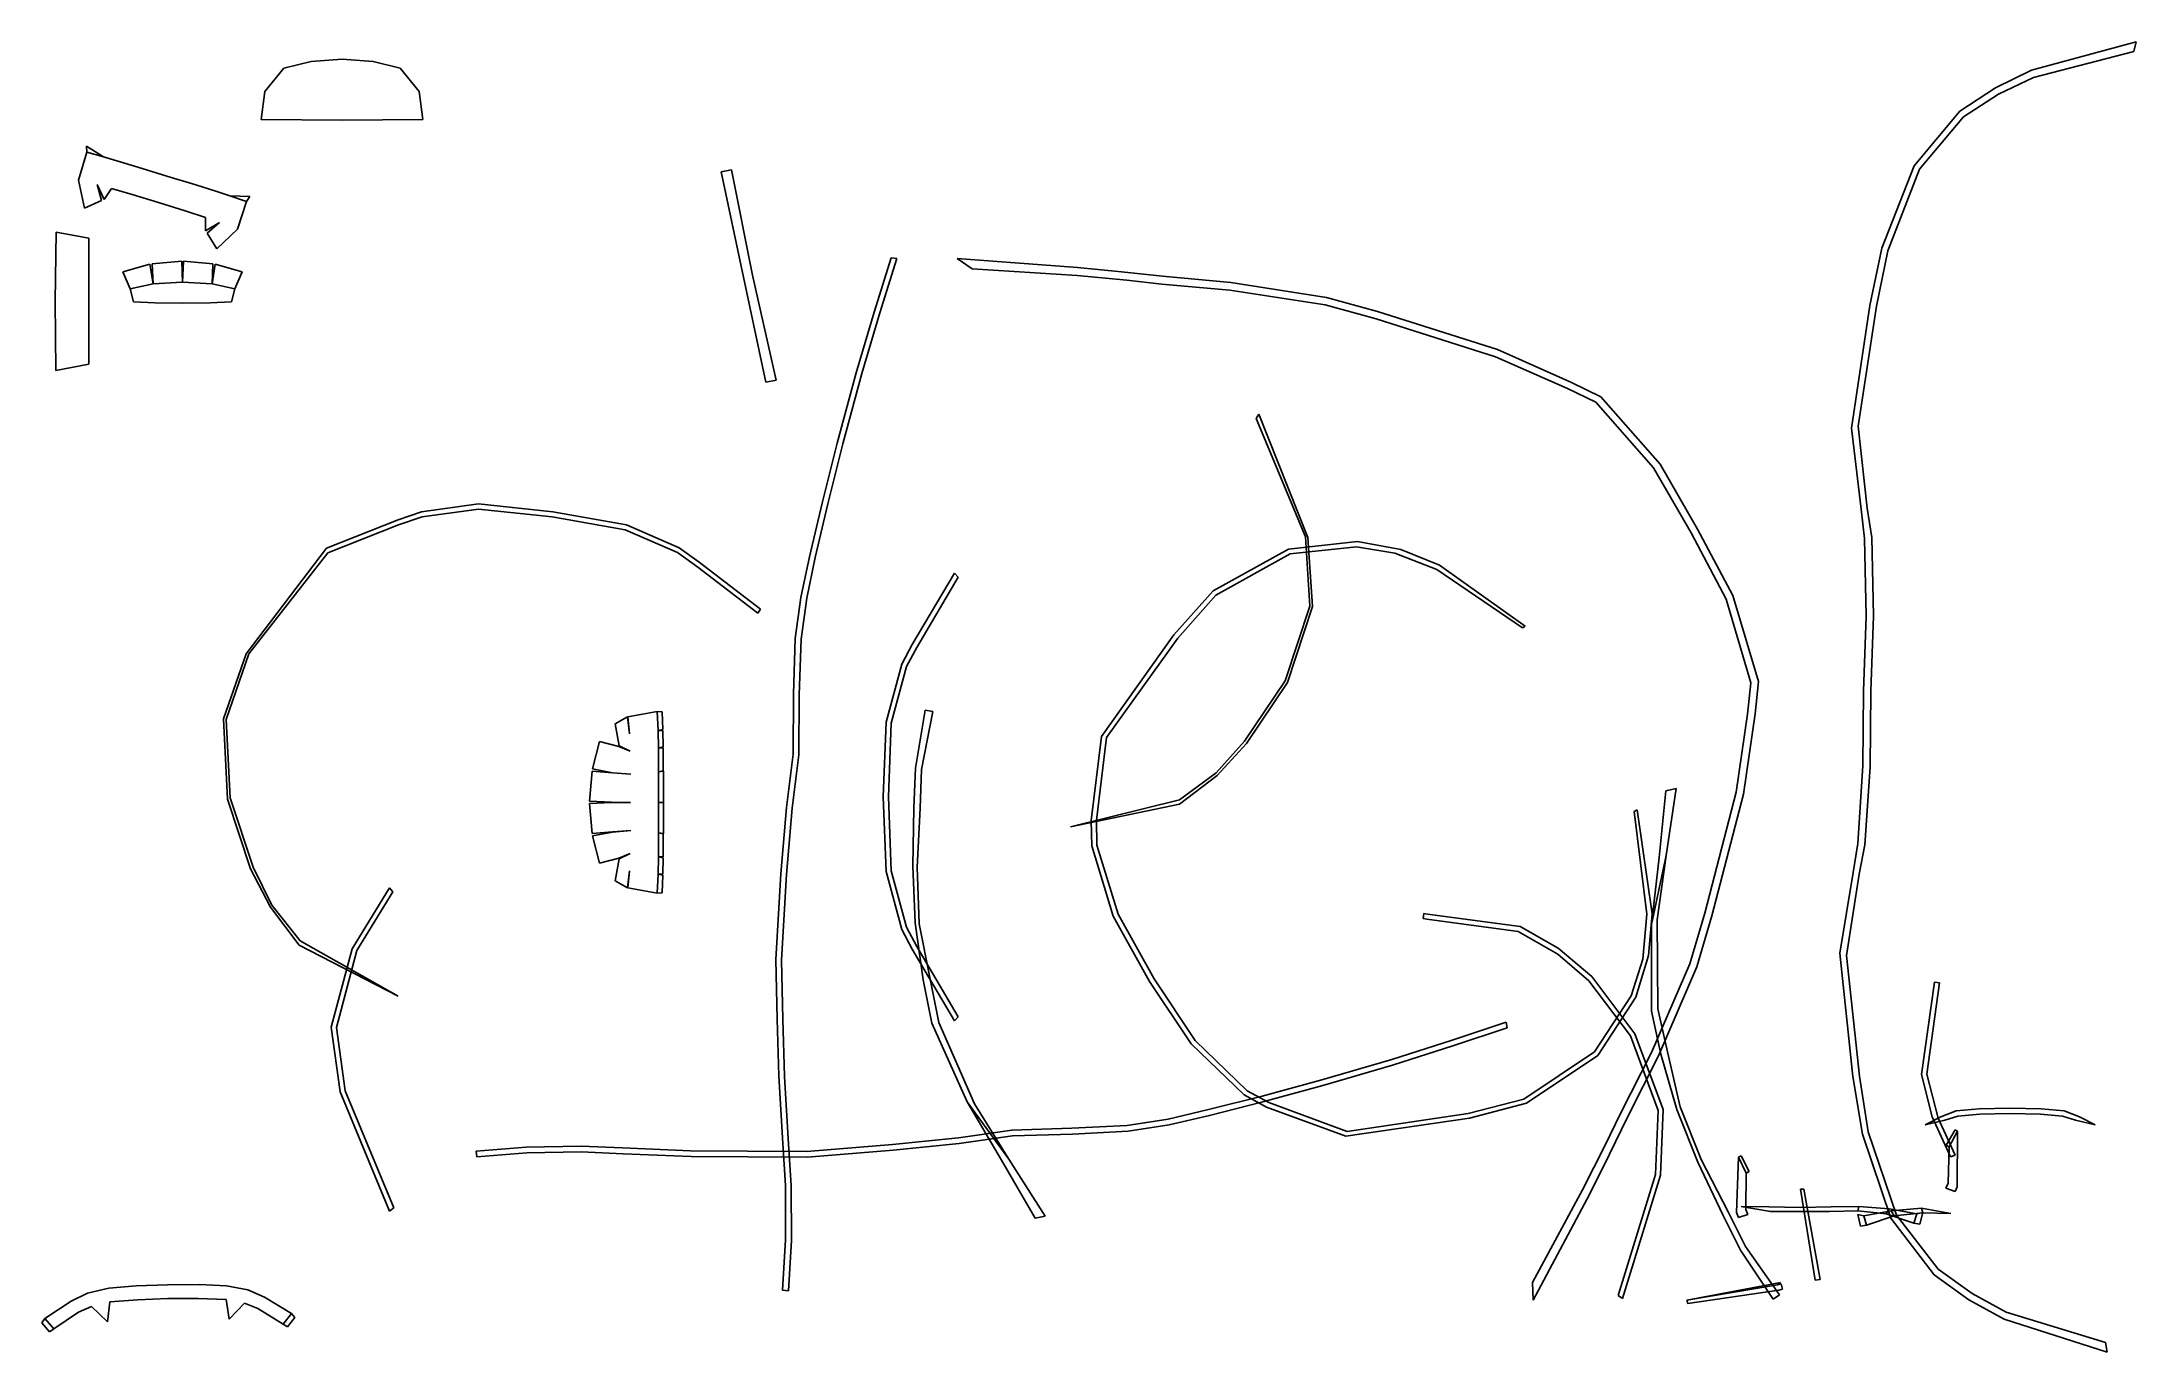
# Model space of a CAD drawing. Extents: x 23 to 1192, y 9 to 741.
import ezdxf

# ---------------------------------------------------------------- set-up
doc = ezdxf.new("R2010")
doc.units = 0

msp = doc.modelspace()

# ---------------------------------------------------------------- linework, layer by layer
at = {"layer": 'CutLine', "color": 8, "linetype": 'CONTINUOUS'}
for p, q in [((1191.717968, 740.808564), (1133.357493, 725.024531)), ((1190.514189, 735.433419), (1191.717968, 740.808564)), ((157.901967, 726.161363), (147.230042, 713.033291)), ((173.008593, 729.843152), (157.901967, 726.161363)), ((190.317549, 731.241211), (173.008593, 729.843152)), ((207.626504, 729.843158), (190.317549, 731.241211)), ((222.733131, 726.161373), (207.626504, 729.843158)), ((233.40506, 713.03329), (222.733131, 726.161373)), ((1133.357493, 725.024531), (1113.315541, 715.124599)), ((1134.428006, 720.997059), (1190.514189, 735.433419)), ((1113.315541, 715.124599), (1093.298615, 702.107216)), ((1114.889944, 711.608074), (1134.428006, 720.997059)), ((147.230042, 713.033291), (145.193313, 697.528215)), ((235.441631, 697.528215), (233.40506, 713.03329)), ((1093.298615, 702.107216), (1067.749867, 671.627549)), ((1095.349367, 698.900879), (1114.889944, 711.608074)), ((145.193313, 697.528215), (190.317391, 697.144231)), ((190.317391, 697.144231), (235.441631, 697.528215)), ((1070.840009, 669.803262), (1095.349367, 698.900879)), ((47.822774, 679.225036), (43.218574, 663.578606)), ((47.754523, 682.592182), (47.822774, 679.225036)), ((57.243098, 676.624269), (47.754523, 682.592182)), ((64.604396, 674.472798), (57.243098, 676.624269)), ((76.396432, 670.868851), (64.604396, 674.472798)), ((92.515965, 665.892083), (76.396432, 670.868851)), ((407.629515, 669.457522), (401.909984, 668.209309)), ((401.909984, 668.209309), (414.463797, 609.483757)), ((419.516425, 610.559993), (407.629515, 669.457522)), ((1067.749867, 671.627549), (1049.857952, 625.578507)), ((1053.068663, 624.070231), (1070.840009, 669.803262)), ((43.218574, 663.578606), (46.50708, 647.999556)), ((53.636292, 661.090624), (57.453942, 652.718235)), ((55.993736, 652.19603), (53.636292, 661.090624)), ((57.453942, 652.718235), (61.67833, 658.919831)), ((61.67833, 658.919831), (73.227958, 655.636313)), ((73.227958, 655.636313), (87.939049, 651.055679)), ((108.637863, 660.922987), (92.515965, 665.892083)), ((120.410773, 657.257597), (108.637863, 660.922987)), ((127.704988, 654.88811), (120.410773, 657.257597)), ((138.906644, 654.473457), (127.704988, 654.88811)), ((46.50708, 647.999556), (55.993736, 652.19603)), ((87.939049, 651.055679), (102.674417, 646.552643)), ((102.674417, 646.552643), (114.066693, 642.759019)), ((131.942931, 636.209138), (136.953356, 651.729919)), ((136.953356, 651.729919), (138.906644, 654.473457)), ((30.663137, 634.591176), (30.281244, 595.992974)), ((48.999465, 631.187541), (30.663137, 634.591176)), ((114.066693, 642.759019), (114.063168, 635.255709)), ((114.063168, 635.255709), (121.934063, 640.022054)), ((121.934063, 640.022054), (114.975468, 634.001507)), ((114.975468, 634.001507), (120.449506, 625.189964)), ((120.449506, 625.189964), (131.942931, 636.209138)), ((48.998929, 595.991142), (48.999465, 631.187541)), ((496.804659, 620.291666), (487.354673, 589.939829)), ((490.562894, 589.602658), (500.012403, 619.954567)), ((500.012403, 619.954567), (496.804659, 620.291666)), ((600.784825, 614.932261), (533.738966, 619.786821)), ((533.738966, 619.786821), (541.979468, 614.14672)), ((1049.857952, 625.578507), (1043.114249, 593.64041)), ((1046.718179, 593.304804), (1053.068663, 624.070231)), ((83.087973, 616.757659), (67.976643, 612.496987)), ((67.976643, 612.496987), (72.133323, 602.992756)), ((84.816625, 605.676395), (83.087973, 616.757659)), ((100.846458, 618.331191), (84.376457, 616.88304)), ((84.376457, 616.88304), (84.816625, 605.676395)), ((101.303308, 606.590121), (100.846458, 618.331191)), ((101.760399, 618.331181), (101.303308, 606.590121)), ((118.230528, 616.882653), (101.760399, 618.331181)), ((117.790286, 605.676261), (118.230528, 616.882653)), ((119.519128, 616.757242), (117.790286, 605.676261)), ((134.630302, 612.496311), (119.519128, 616.757242)), ((130.473353, 602.992269), (134.630302, 612.496311)), ((414.463797, 609.483757), (426.937262, 550.741087)), ((432.662971, 551.930938), (419.516425, 610.559993)), ((541.979468, 614.14672), (600.56655, 610.340909)), ((600.56655, 610.340909), (628.453707, 607.682471)), ((625.379739, 612.450675), (600.784825, 614.932261)), ((648.28103, 609.985423), (625.379739, 612.450675)), ((686.37551, 606.557028), (648.28103, 609.985423)), ((72.133323, 602.992756), (73.903768, 595.70131)), ((128.702538, 595.70053), (130.473353, 602.992269)), ((628.453707, 607.682471), (647.893834, 605.589836)), ((647.893834, 605.589836), (685.85909, 602.266171)), ((685.85909, 602.266171), (738.99831, 594.012689)), ((739.773378, 598.18403), (686.37551, 606.557028)), ((768.372838, 590.240234), (739.773378, 598.18403)), ((30.281244, 595.992974), (30.611244, 557.394757)), ((48.930492, 560.794576), (48.998929, 595.991142)), ((73.903768, 595.70131), (85.89598, 595.09932)), ((85.89598, 595.09932), (101.303308, 594.948784)), ((101.303308, 594.948784), (116.710315, 595.098884)), ((116.710315, 595.098884), (128.702538, 595.70053)), ((487.354673, 589.939829), (477.276442, 555.978114)), ((480.484302, 555.640835), (490.562894, 589.602658)), ((738.99831, 594.012689), (767.589296, 586.115026)), ((767.589296, 586.115026), (834.091047, 565.000764)), ((835.227335, 569.148327), (768.372838, 590.240234)), ((1043.114249, 593.64041), (1032.902313, 525.158935)), ((1036.597429, 526.188146), (1046.718179, 593.304804)), ((834.091047, 565.000764), (874.279037, 547.311061)), ((876.605601, 550.7237), (835.227335, 569.148327)), ((30.611244, 557.394757), (48.930492, 560.794576)), ((426.937262, 550.741087), (432.662971, 551.930938)), ((477.276442, 555.978114), (466.601812, 516.776778)), ((469.809746, 516.439824), (480.484302, 555.640835)), ((892.978132, 542.650501), (876.605601, 550.7237)), ((874.279037, 547.311061), (890.09792, 539.574166)), ((890.09792, 539.574166), (922.364041, 503.084835)), ((926.023288, 504.992023), (892.978132, 542.650501)), ((701.98555, 532.887404), (700.63704, 530.567505)), ((700.63704, 530.567505), (728.071486, 464.406344)), ((729.488797, 464.146382), (701.98555, 532.887404)), ((1041.609847, 480.540804), (1036.597429, 526.188146)), ((466.601812, 516.776778), (458.255954, 483.246397)), ((461.463857, 482.909287), (469.809746, 516.439824)), ((1032.902313, 525.158935), (1038.269399, 479.881465)), ((922.364041, 503.084835), (943.270652, 466.715352)), ((946.853607, 468.697115), (926.023288, 504.992023)), ((266.508527, 482.850261), (234.680868, 478.510566)), ((234.981876, 475.722712), (266.508523, 479.968554)), ((266.508523, 479.968554), (307.645993, 475.661479)), ((308.043503, 478.487737), (266.508527, 482.850261)), ((458.255954, 483.246397), (451.254703, 453.217377)), ((454.462899, 452.880094), (461.463857, 482.909287)), ((1038.269399, 479.881465), (1040.074961, 463.602889)), ((1044.161432, 464.146716), (1041.609847, 480.540804)), ((221.740067, 473.944341), (181.729123, 458.142856)), ((182.40984, 455.547219), (221.787129, 471.130589)), ((234.680868, 478.510566), (221.740067, 473.944341)), ((221.787129, 471.130589), (234.981876, 475.722712)), ((307.645993, 475.661479), (348.375375, 468.454089)), ((349.170263, 471.223996), (308.043503, 478.487737)), ((348.375375, 468.454089), (377.507721, 455.676659)), ((378.56609, 458.273285), (349.170263, 471.223996)), ((966.53005, 431.764114), (946.853607, 468.697115)), ((181.729123, 458.142856), (136.88392, 399.230579)), ((389.74544, 450.314776), (378.56609, 458.273285)), ((718.588776, 457.619138), (676.552166, 434.302733)), ((757.189974, 461.783343), (718.588776, 457.619138)), ((719.495848, 454.949555), (756.604769, 458.980603)), ((728.071486, 464.406344), (730.59522, 425.799557)), ((732.046968, 425.653409), (729.488797, 464.146382)), ((756.604769, 458.980603), (778.006431, 455.422076)), ((781.270093, 457.392647), (757.189974, 461.783343)), ((802.924899, 448.622465), (781.270093, 457.392647)), ((943.270652, 466.715352), (962.969874, 429.677806)), ((1040.074961, 463.602889), (1040.979997, 420.140866)), ((1045.061184, 420.459027), (1044.161432, 464.146716)), ((138.319098, 399.103133), (182.40984, 455.547219)), ((377.507721, 455.676659), (388.924049, 447.623311)), ((388.924049, 447.623311), (422.475933, 421.783741)), ((423.846139, 424.090893), (389.74544, 450.314776)), ((451.254703, 453.217377), (446.453578, 430.613697)), ((449.661641, 430.276625), (454.462899, 452.880094)), ((532.110357, 444.224238), (508.635171, 404.324758)), ((534.138755, 442.033802), (532.110357, 444.224238)), ((677.962475, 431.955491), (719.495848, 454.949555)), ((778.006431, 455.422076), (801.373489, 446.167827)), ((801.373489, 446.167827), (849.207781, 413.595236)), ((850.685338, 414.646062), (802.924899, 448.622465)), ((511.149364, 402.737883), (534.138755, 442.033802)), ((676.552166, 434.302733), (654.641519, 409.79558)), ((422.475933, 421.783741), (423.846139, 424.090893)), ((446.453578, 430.613697), (443.292902, 407.638095)), ((446.501136, 407.300947), (449.661641, 430.276625)), ((656.761016, 407.956225), (677.962475, 431.955491)), ((730.59522, 425.799557), (716.671068, 384.133506)), ((717.959132, 383.127731), (732.046968, 425.653409)), ((962.969874, 429.677806), (976.733927, 382.953865)), ((980.870543, 383.758973), (966.53005, 431.764114)), ((654.641519, 409.79558), (614.206918, 353.080364)), ((849.207781, 413.595236), (850.685338, 414.646062)), ((1040.979997, 420.140866), (1039.567865, 378.367931)), ((1043.648269, 378.277854), (1045.061184, 420.459027)), ((136.88392, 399.230579), (124.149866, 362.814989)), ((125.587986, 362.568531), (138.319098, 399.103133)), ((443.292902, 407.638095), (442.326955, 376.63956)), ((445.534844, 376.302388), (446.501136, 407.300947)), ((508.635171, 404.324758), (502.714203, 393.308875)), ((505.371249, 392.024676), (511.149364, 402.737883)), ((617.01567, 352.493145), (656.761016, 407.956225)), ((502.714203, 393.308875), (494.018478, 360.933721)), ((496.862927, 360.470746), (505.371249, 392.024676)), ((442.326955, 376.63956), (442.040506, 343.171293)), ((445.248573, 342.83411), (445.534844, 376.302388)), ((716.671068, 384.133506), (694.028382, 350.352982)), ((695.118003, 349.042629), (717.959132, 383.127731)), ((976.733927, 382.953865), (974.881595, 365.442068)), ((979.008834, 365.59937), (980.870543, 383.758973)), ((1039.567865, 378.367931), (1039.135205, 336.573536)), ((1043.198387, 336.075421), (1043.648269, 378.277854)), ((124.149866, 362.814989), (126.383153, 318.072173)), ((127.892688, 318.697944), (125.587986, 362.568531)), ((349.640642, 363.888261), (342.828642, 359.982531)), ((350.757524, 354.412199), (349.640642, 363.888261)), ((366.185159, 367.011962), (349.794624, 363.905144)), ((349.794624, 363.905144), (350.757524, 354.412199)), ((369.06744, 366.729692), (366.185159, 367.011962)), ((369.428663, 356.891568), (369.06744, 366.729692)), ((515.879264, 367.681777), (510.50083, 335.23429)), ((513.796638, 334.545615), (520.155723, 366.871305)), ((520.155723, 366.871305), (515.879264, 367.681777)), ((974.881595, 365.442068), (968.51032, 321.997714)), ((972.627625, 320.756235), (979.008834, 365.59937)), ((342.828642, 359.982531), (345.055895, 347.748293)), ((366.683611, 356.413753), (369.428663, 356.891568)), ((369.469812, 356.387194), (366.683611, 356.413753)), ((369.55085, 347.274476), (369.469812, 356.387194)), ((494.018478, 360.933721), (492.414161, 319.281117)), ((495.321339, 319.281117), (496.862927, 360.470746)), ((614.206918, 353.080364), (608.445925, 306.165757)), ((611.403757, 306.216027), (617.01567, 352.493145)), ((334.060388, 350.213334), (330.049886, 334.985422)), ((344.891862, 347.381542), (334.060388, 350.213334)), ((351.187033, 344.786011), (344.891862, 347.381542)), ((345.055895, 347.748293), (351.187033, 344.786011)), ((366.91143, 346.574403), (369.55085, 347.274476)), ((369.64163, 346.625874), (366.91143, 346.574403)), ((369.639557, 333.794077), (369.64163, 346.625874)), ((442.040506, 343.171293), (438.325536, 313.351872)), ((441.533264, 313.014779), (445.248573, 342.83411)), ((694.028382, 350.352982), (678.243234, 332.672625)), ((678.746604, 331.280094), (695.118003, 349.042629)), ((329.867786, 333.616934), (328.401891, 316.882273)), ((341.324803, 332.630847), (329.867786, 333.616934)), ((330.049886, 334.985422), (341.338039, 332.79152)), ((351.455807, 331.877169), (341.324803, 332.630847)), ((341.338039, 332.79152), (351.455807, 331.877169)), ((366.945152, 333.339761), (369.639557, 333.794077)), ((369.662913, 333.622603), (366.945152, 333.339761)), ((369.66733, 316.280169), (369.662913, 333.622603)), ((510.50083, 335.23429), (509.461305, 313.239633)), ((513.050086, 312.904849), (513.796638, 334.545615)), ((657.698, 315.168557), (678.746604, 331.280094)), ((678.243234, 332.672625), (657.835434, 317.669479)), ((1039.135205, 336.573536), (1036.313185, 293.19378)), ((1040.371683, 292.470152), (1043.198387, 336.075421)), ((126.383153, 318.072173), (139.30396, 279.129152)), ((140.703601, 280.101374), (127.892688, 318.697944)), ((328.401891, 316.882273), (340.771206, 316.349849)), ((340.771207, 316.114675), (328.401898, 315.58212)), ((340.771206, 316.349849), (351.418915, 316.232325)), ((351.418915, 316.232325), (340.771207, 316.114675)), ((366.945572, 316.232413), (369.66733, 316.280169)), ((369.66733, 316.184684), (366.945572, 316.232413)), ((369.663085, 298.84225), (369.66733, 316.184684)), ((492.414161, 319.281117), (494.018417, 277.628352)), ((496.862927, 278.091326), (495.321339, 319.281117)), ((657.835434, 317.669479), (596.888416, 302.522861)), ((929.295479, 322.705964), (925.487021, 285.471126)), ((935.021187, 323.895815), (929.295479, 322.705964)), ((929.379857, 286.603053), (935.021187, 323.895815)), ((968.51032, 321.997714), (951.056466, 254.442891)), ((954.967112, 252.914459), (972.627625, 320.756235)), ((328.401898, 315.58212), (329.867744, 298.847475)), ((438.325536, 313.351872), (435.231031, 276.369341)), ((438.439091, 276.032129), (441.533264, 313.014779)), ((509.461305, 313.239633), (508.890392, 280.56556)), ((511.268237, 280.047019), (513.050086, 312.904849)), ((596.888416, 302.522861), (657.698, 315.168557)), ((608.445925, 306.165757), (608.829431, 291.921093)), ((611.695451, 292.407463), (611.403757, 306.216027)), ((913.160025, 312.01711), (911.549328, 311.18137)), ((911.549328, 311.18137), (918.695093, 253.750174)), ((921.586366, 254.009896), (913.160025, 312.01711)), ((329.867744, 298.847475), (341.325007, 299.833686)), ((341.338243, 299.673028), (330.049852, 297.479013)), ((330.049852, 297.479013), (334.060781, 282.251146)), ((341.325007, 299.833686), (351.455984, 300.58748)), ((351.455984, 300.58748), (341.338243, 299.673028)), ((366.945346, 299.125064), (369.663085, 298.84225)), ((369.639733, 298.670787), (366.945346, 299.125064)), ((369.641941, 285.838996), (369.639733, 298.670787)), ((623.454414, 253.87326), (611.695451, 292.407463)), ((1036.313185, 293.19378), (1033.791073, 277.010586)), ((1037.099182, 276.204622), (1040.371683, 292.470152)), ((334.060781, 282.251146), (344.892223, 285.082879)), ((345.056256, 284.716157), (342.829099, 272.481847)), ((344.892223, 285.082879), (351.187033, 287.678471)), ((351.187033, 287.678471), (345.056256, 284.716157)), ((366.911774, 285.890262), (369.641941, 285.838996)), ((369.551214, 285.190409), (366.911774, 285.890262)), ((369.470268, 276.077552), (369.551214, 285.190409)), ((508.890392, 280.56556), (510.175845, 248.963611)), ((608.829431, 291.921093), (620.784252, 252.669826)), ((925.487021, 285.471126), (921.142842, 247.994128)), ((924.346612, 250.650427), (929.379857, 286.603053)), ((139.30396, 279.129152), (150.342743, 257.642587)), ((151.199405, 258.85039), (140.703601, 280.101374)), ((342.829099, 272.481847), (349.641113, 268.57631)), ((349.641113, 268.57631), (350.75796, 278.052331)), ((350.75796, 278.052331), (349.795151, 268.559422)), ((366.684068, 276.050949), (369.470268, 276.077552)), ((369.429123, 275.573148), (366.684068, 276.050949)), ((369.068041, 265.735103), (369.429123, 275.573148)), ((435.231031, 276.369341), (432.370902, 228.537268)), ((435.579143, 228.200237), (438.439091, 276.032129)), ((494.018417, 277.628352), (502.714202, 245.253197)), ((505.371227, 246.537236), (496.862927, 278.091326)), ((512.479938, 248.327653), (511.268237, 280.047019)), ((1033.791073, 277.010586), (1026.43161, 232.014081)), ((1030.077705, 230.822875), (1037.099182, 276.204622)), ((150.342743, 257.642587), (166.329763, 236.49924)), ((166.864881, 238.946167), (151.199405, 258.85039)), ((216.888646, 268.50304), (195.994901, 234.406722)), ((198.647372, 233.589451), (218.753898, 266.369196)), ((218.753898, 266.369196), (216.888646, 268.50304)), ((349.795151, 268.559422), (366.185718, 265.45265)), ((366.185718, 265.45265), (369.068041, 265.735103)), ((511.149339, 235.824168), (505.371227, 246.537236)), ((510.175845, 248.963611), (514.598933, 217.110835)), ((518.531286, 217.50632), (512.479938, 248.327653)), ((620.784252, 252.669826), (641.107534, 216.18096)), ((643.633004, 217.724361), (623.454414, 253.87326)), ((794.202857, 254.25697), (793.787568, 251.366814)), ((793.787568, 251.366814), (795.863091, 250.940674)), ((796.277459, 253.830762), (794.202857, 254.25697)), ((795.863091, 250.940674), (846.881665, 244.060001)), ((847.839358, 246.954461), (796.277459, 253.830762)), ((869.094753, 234.903381), (847.839358, 246.954461)), ((918.695093, 253.750174), (916.334244, 228.771846)), ((919.567016, 230.771485), (921.586366, 254.009896)), ((921.142842, 247.994128), (921.183612, 199.730488)), ((924.836714, 200.948343), (924.346612, 250.650427)), ((951.056466, 254.442891), (942.552942, 226.026152)), ((946.498402, 224.465973), (954.967112, 252.914459)), ((166.329763, 236.49924), (221.56152, 208.088243)), ((221.56152, 208.088243), (166.864881, 238.946167)), ((195.994901, 234.406722), (184.27439, 190.760354)), ((502.714202, 245.253197), (508.635182, 234.237301)), ((508.635182, 234.237301), (532.110234, 194.337764)), ((534.138672, 196.528045), (511.149339, 235.824168)), ((846.881665, 244.060001), (868.928901, 231.478718)), ((887.920547, 218.979685), (869.094753, 234.903381)), ((187.152857, 190.520263), (198.647372, 233.589451)), ((432.370902, 228.537268), (433.228551, 195.149435)), ((436.42845, 195.120978), (435.579143, 228.200237)), ((868.928901, 231.478718), (886.26702, 216.677708)), ((916.334244, 228.771846), (909.796729, 208.139049)), ((912.557299, 207.380679), (919.567016, 230.771485)), ((942.552942, 226.026152), (921.295314, 176.601921)), ((925.204866, 174.759826), (946.498402, 224.465973)), ((1026.43161, 232.014081), (1033.612098, 163.148685)), ((1037.227352, 163.325029), (1030.077705, 230.822875)), ((514.598933, 217.110835), (519.61315, 193.037515)), ((523.452967, 193.416979), (518.531286, 217.50632)), ((641.107534, 216.18096), (664.304785, 181.448449)), ((666.593765, 183.275534), (643.633004, 217.724361)), ((886.26702, 216.677708), (909.406236, 185.96357)), ((911.968896, 187.02994), (887.920547, 218.979685)), ((1079.166385, 215.888486), (1071.924261, 164.373123)), ((1074.970327, 164.516256), (1082.061596, 215.509566)), ((1082.061596, 215.509566), (1079.166385, 215.888486)), ((909.796729, 208.139049), (889.340811, 176.99485)), ((891.302392, 174.96981), (912.557299, 207.380679)), ((921.183612, 199.730488), (926.456178, 175.718486)), ((930.175571, 176.944288), (924.836714, 200.948343)), ((184.27439, 190.760354), (189.25931, 154.533891)), ((192.102849, 155.163259), (187.152857, 190.520263)), ((433.228551, 195.149435), (434.046458, 163.562007)), ((437.254707, 163.225105), (436.42845, 195.120978)), ((519.61315, 193.037515), (539.237923, 148.94199)), ((543.252494, 147.824385), (523.452967, 193.416979)), ((532.110234, 194.337764), (534.138672, 196.528045)), ((840.176912, 193.530513), (810.017826, 183.482646)), ((810.418075, 180.281679), (840.577399, 190.329901)), ((840.577399, 190.329901), (840.176912, 193.530513)), ((927.796034, 144.699355), (911.968896, 187.02994)), ((664.304785, 181.448449), (693.777861, 152.90177)), ((695.518282, 155.23017), (666.593765, 183.275534)), ((810.017826, 183.482646), (776.261881, 172.734484)), ((776.662526, 169.533924), (810.418075, 180.281679)), ((889.340811, 176.99485), (849.929765, 150.527599)), ((921.295314, 176.601921), (903.877574, 142.536438)), ((909.406236, 185.96357), (924.953398, 144.185983)), ((926.456178, 175.718486), (935.289057, 144.799944)), ((937.134815, 146.31367), (930.175571, 176.944288)), ((776.261881, 172.734484), (737.279511, 161.287307)), ((737.67977, 158.086816), (776.662526, 169.533924)), ((851.37484, 148.201973), (891.302392, 174.96981)), ((907.806752, 140.528992), (925.204866, 174.759826)), ((1071.924261, 164.373123), (1077.796503, 140.665277)), ((1081.138888, 139.903791), (1074.970327, 164.516256)), ((189.25931, 154.533891), (216.888646, 87.988477)), ((219.219985, 89.85322), (192.102849, 155.163259)), ((434.046458, 163.562007), (436.325846, 125.741789)), ((439.534095, 125.404809), (437.254707, 163.225105)), ((703.920402, 152.280201), (674.035744, 144.686031)), ((693.777861, 152.90177), (706.2785, 146.061294)), ((707.672748, 148.670367), (695.518282, 155.23017)), ((737.279511, 161.287307), (703.920402, 152.280201)), ((704.320991, 149.079448), (737.67977, 158.086816)), ((1033.612098, 163.148685), (1038.940236, 130.944173)), ((1042.214359, 132.309438), (1037.227352, 163.325029)), ((539.237923, 148.94199), (558.468615, 116.482834)), ((562.491459, 117.038223), (543.252494, 147.824385)), ((674.035744, 144.686031), (651.531745, 139.437733)), ((651.932477, 136.236999), (674.43646, 141.485306)), ((674.43646, 141.485306), (704.320991, 149.079448)), ((706.2785, 146.061294), (750.653889, 129.782578)), ((751.412775, 132.549985), (707.672748, 148.670367)), ((818.900578, 142.611711), (751.412775, 132.549985)), ((849.929765, 150.527599), (818.900578, 142.611711)), ((819.570355, 139.886318), (851.37484, 148.201973)), ((903.877574, 142.536438), (895.307692, 124.928524)), ((897.712563, 119.790268), (907.806752, 140.528992)), ((924.953398, 144.185983), (923.395865, 108.51817)), ((926.286605, 108.162694), (927.796034, 144.699355)), ((935.289057, 144.799944), (947.059006, 115.43977)), ((949.004769, 116.880571), (937.134815, 146.31367)), ((1082.760046, 140.72015), (1073.998642, 136.230685)), ((1077.796503, 140.665277), (1088.065072, 118.249374)), ((1091.286206, 143.938118), (1082.760046, 140.72015)), ((1084.915862, 138.772997), (1092.254945, 140.999068)), ((1104.0636, 145.118408), (1091.286206, 143.938118)), ((1092.254945, 140.999068), (1104.535811, 142.104011)), ((1121.40279, 145.453869), (1104.0636, 145.118408)), ((1104.535811, 142.104011), (1121.40279, 142.439518)), ((1138.741979, 145.118408), (1121.40279, 145.453869)), ((1121.40279, 142.439518), (1138.269768, 142.104011)), ((1138.269768, 142.104011), (1150.55047, 140.999094)), ((1151.519376, 143.938091), (1138.741979, 145.118408)), ((1150.55047, 140.999094), (1157.889712, 138.772983)), ((1160.045392, 140.720134), (1151.519376, 143.938091)), ((1168.806965, 136.230814), (1160.045392, 140.720134)), ((534.453854, 128.987822), (497.540114, 125.161115)), ((564.193706, 133.293298), (534.453854, 128.987822)), ((534.854466, 125.787086), (564.594431, 130.092222)), ((597.64974, 134.24268), (564.193706, 133.293298)), ((564.594431, 130.092222), (598.050433, 131.041949)), ((628.62339, 135.822835), (597.64974, 134.24268)), ((598.050433, 131.041949), (629.024044, 132.621749)), ((651.531745, 139.437733), (628.62339, 135.822835)), ((629.024044, 132.621749), (651.932477, 136.236999)), ((750.653889, 129.782578), (819.570355, 139.886318)), ((1038.940236, 130.944173), (1054.784255, 84.149435)), ((1057.952541, 85.833792), (1042.214359, 132.309438)), ((1073.998642, 136.230685), (1084.915862, 138.772997)), ((1090.72701, 119.222278), (1081.138888, 139.903791)), ((1090.652438, 133.461628), (1085.716664, 124.780611)), ((1092.041141, 132.568127), (1090.652438, 133.461628)), ((1091.825447, 101.654454), (1092.041141, 132.568127)), ((1157.889712, 138.772983), (1168.806965, 136.230814)), ((293.139937, 123.772969), (265.14028, 121.546824)), ((265.14028, 121.546824), (265.541935, 118.346358)), ((265.541935, 118.346358), (293.541635, 120.572323)), ((323.819105, 124.366209), (293.139937, 123.772969)), ((293.541635, 120.572323), (323.85006, 121.169399)), ((346.920632, 123.270769), (323.819105, 124.366209)), ((323.85006, 121.169399), (347.320929, 120.069802)), ((384.778506, 121.740308), (346.920632, 123.270769)), ((347.320929, 120.069802), (385.179005, 118.539535)), ((416.68452, 121.546824), (384.778506, 121.740308)), ((385.179005, 118.539535), (416.776449, 118.347796)), ((449.774146, 121.353594), (416.68452, 121.546824)), ((416.776449, 118.347796), (450.174665, 118.152666)), ((436.325846, 125.741789), (437.890705, 102.297098)), ((441.087693, 102.32983), (439.534095, 125.404809)), ((497.540114, 125.161115), (449.774146, 121.353594)), ((450.174665, 118.152666), (497.940827, 121.96037)), ((497.940827, 121.96037), (534.854466, 125.787086)), ((582.831308, 85.275465), (562.491459, 117.038223)), ((895.307692, 124.928524), (882.736399, 99.894172)), ((886.741138, 97.638528), (897.712563, 119.790268)), ((969.764387, 118.097435), (968.705735, 87.201436)), ((971.18873, 118.932945), (969.764387, 118.097435)), ((975.762476, 110.056151), (971.18873, 118.932945)), ((1085.716664, 124.780611), (1087.390279, 123.930024)), ((1087.390279, 123.930024), (1086.720728, 103.625991)), ((1088.065072, 118.249374), (1090.72701, 119.222278)), ((558.468615, 116.482834), (577.111777, 84.027252)), ((923.395865, 108.51817), (902.627157, 40.920886)), ((905.12547, 39.286773), (926.286605, 108.162694)), ((947.059006, 115.43977), (960.946918, 85.858871)), ((964.075767, 87.628546), (949.004769, 116.880571)), ((973.887462, 88.960612), (974.055433, 109.274998)), ((974.055433, 109.274998), (975.762476, 110.056151)), ((437.890705, 102.297098), (437.895115, 71.982768)), ((441.103098, 71.644625), (441.087693, 102.32983)), ((882.736399, 99.894172), (854.818567, 48.246236)), ((855.215816, 38.268054), (886.741138, 97.638528)), ((1006.264817, 100.31932), (1004.45179, 100.300834)), ((1004.45179, 100.300834), (1012.549992, 49.525663)), ((1015.446876, 49.891078), (1006.264817, 100.31932)), ((1086.720728, 103.625991), (1085.507632, 100.866893)), ((1085.507632, 100.866893), (1090.652438, 98.898805)), ((1090.652438, 98.898805), (1091.825447, 101.654454)), ((216.888646, 87.988477), (219.219985, 89.85322)), ((577.111777, 84.027252), (582.831308, 85.275465)), ((960.946918, 85.858871), (970.893746, 66.214265)), ((973.614441, 68.1891), (964.075767, 87.628546)), ((968.705735, 87.201436), (969.764387, 84.399474)), ((969.764387, 84.399474), (974.985822, 86.153865)), ((986.751202, 90.321152), (971.206448, 90.676561)), ((971.206448, 90.676561), (987.580031, 87.872518)), ((974.985822, 86.153865), (973.887462, 88.960612)), ((1004.113575, 90.001012), (986.751202, 90.321152)), ((987.580031, 87.872518), (1004.113575, 87.87394)), ((1021.475947, 90.321232), (1004.113575, 90.001012)), ((1004.113575, 87.87394), (1020.647279, 87.872478)), ((1020.647279, 87.872478), (1036.346074, 88.09817)), ((1037.020701, 90.676715), (1021.475947, 90.321232)), ((1036.304879, 86.061986), (1037.955436, 79.654464)), ((1039.65199, 85.452922), (1036.304879, 86.061986)), ((1036.346074, 88.09817), (1052.181476, 86.436511)), ((1053.881225, 89.277065), (1037.020701, 90.676715)), ((1055.051437, 88.175426), (1039.65199, 85.452922)), ((1041.285535, 80.157232), (1056.751314, 85.334944)), ((1052.181476, 86.436511), (1067.648262, 81.260801)), ((1069.281081, 86.55676), (1053.881225, 89.277065)), ((1054.784255, 84.149435), (1079.001507, 52.463873)), ((1071.911852, 89.576514), (1055.051437, 88.175426)), ((1056.751314, 85.334944), (1072.586559, 86.998078)), ((1081.194974, 55.568302), (1057.952541, 85.833792)), ((1072.627983, 87.166344), (1069.281081, 86.55676)), ((1070.97844, 80.75856), (1072.627983, 87.166344)), ((1088.285435, 86.772471), (1071.911852, 89.576514)), ((1072.586559, 86.998078), (1088.285435, 86.772471)), ((437.895115, 71.982768), (436.224877, 43.944427)), ((439.432517, 43.606338), (441.103098, 71.644625)), ((1037.955436, 79.654464), (1041.285535, 80.157232)), ((1067.648262, 81.260801), (1070.97844, 80.75856)), ((970.893746, 66.214265), (989.082128, 38.811013)), ((992.651998, 41.301193), (973.614441, 68.1891)), ((92.970608, 46.878602), (75.342461, 46.367489)), ((110.604784, 47.085768), (92.970608, 46.878602)), ((125.790044, 46.367489), (110.604784, 47.085768)), ((854.818567, 48.246236), (855.215816, 38.268054)), ((993.198655, 48.220693), (940.936339, 38.212111)), ((991.617815, 46.809938), (993.198655, 48.220693)), ((993.662998, 47.363575), (991.617815, 46.809938)), ((994.25555, 44.50443), (993.662998, 47.363575)), ((1012.549992, 49.525663), (1015.446876, 49.891078)), ((1079.001507, 52.463873), (1098.437509, 38.514252)), ((1100.171115, 41.947077), (1081.194974, 55.568302)), ((39.191621, 37.737622), (24.516868, 28.107022)), ((48.290775, 42.279874), (39.191621, 37.737622)), ((60.199195, 45.031541), (48.290775, 42.279874)), ((59.480603, 26.292025), (60.634148, 37.427921)), ((75.342461, 46.367489), (60.199195, 45.031541)), ((60.634148, 37.427921), (76.346425, 38.476666)), ((76.346425, 38.476666), (93.124999, 39.299167)), ((93.124999, 39.299167), (109.923168, 39.16047)), ((109.923168, 39.16047), (125.665056, 38.752536)), ((125.665056, 38.752536), (127.270915, 27.672775)), ((137.800625, 44.102966), (125.790044, 46.367489)), ((127.270915, 27.672775), (135.934549, 36.593464)), ((135.934549, 36.593464), (143.239536, 33.71332)), ((147.077162, 39.934928), (137.800625, 44.102966)), ((162.131785, 30.909726), (147.077162, 39.934928)), ((436.224877, 43.944427), (439.432517, 43.606338)), ((902.627157, 40.920886), (905.12547, 39.286773)), ((940.936339, 38.212111), (941.506998, 36.489568)), ((941.506998, 36.489568), (992.211338, 43.950703)), ((989.082128, 38.811013), (992.651998, 41.301193)), ((992.211338, 43.950703), (994.25555, 44.50443)), ((1098.437509, 38.514252), (1118.025171, 27.688516)), ((1119.275736, 31.663766), (1100.171115, 41.947077)), ((24.516868, 28.107022), (22.78281, 25.660506)), ((22.78281, 25.660506), (27.10404, 20.649753)), ((29.443301, 22.357215), (43.279343, 31.677443)), ((43.279343, 31.677443), (50.460916, 34.852622)), ((50.460916, 34.852622), (59.480603, 26.292025)), ((143.239536, 33.71332), (157.443509, 24.964085)), ((157.443509, 24.964085), (159.850382, 23.353438)), ((159.850382, 23.353438), (163.964015, 28.535976)), ((163.964015, 28.535976), (162.131785, 30.909726)), ((1118.025171, 27.688516), (1175.617054, 9.295751)), ((1174.65616, 14.719687), (1119.275736, 31.663766)), ((27.10404, 20.649753), (29.443301, 22.357215)), ((1175.617054, 9.295751), (1174.65616, 14.719687))]:
    msp.add_line(p, q, dxfattribs=at)
at = {"layer": 'MountainLine', "color": 5, "linetype": 'CONTINUOUS'}
for p, q in [((57.243098, 676.624269), (47.822774, 679.225036)), ((136.953356, 651.729919), (127.704988, 654.88811)), ((366.185159, 367.011962), (366.683611, 356.413753)), ((366.91143, 346.574403), (366.683611, 356.413753)), ((366.945152, 333.339761), (366.91143, 346.574403)), ((366.945152, 333.339761), (366.945572, 316.232413)), ((366.945572, 316.232413), (366.945346, 299.125064)), ((366.945346, 299.125064), (366.911774, 285.890262)), ((366.911774, 285.890262), (366.684068, 276.050949)), ((366.684068, 276.050949), (366.185718, 265.45265)), ((1039.65199, 85.452922), (1041.285535, 80.157232)), ((1067.648262, 81.260801), (1069.281081, 86.55676)), ((29.443301, 22.357215), (24.516868, 28.107022)), ((162.131785, 30.909726), (157.443509, 24.964085))]:
    msp.add_line(p, q, dxfattribs=at)
at = {"layer": 'ValleyLine', "color": 1, "linetype": 'CONTINUOUS'}
for p, q in [((84.816625, 605.676395), (72.133323, 602.992756)), ((101.303308, 606.590121), (84.816625, 605.676395)), ((117.790286, 605.676261), (101.303308, 606.590121)), ((130.473353, 602.992269), (117.790286, 605.676261)), ((921.142842, 247.994128), (929.379857, 286.603053)), ((562.491459, 117.038223), (539.237923, 148.94199)), ((1087.390279, 123.930024), (1092.041141, 132.568127)), ((974.055433, 109.274998), (969.764387, 118.097435)), ((1036.346074, 88.09817), (1037.020701, 90.676715)), ((1052.181476, 86.436511), (1053.881225, 89.277065)), ((1055.051437, 88.175426), (1056.751314, 85.334944)), ((1071.911852, 89.576514), (1072.586559, 86.998078)), ((991.617815, 46.809938), (940.936339, 38.212111))]:
    msp.add_line(p, q, dxfattribs=at)

doc.saveas('drawing.dxf')
